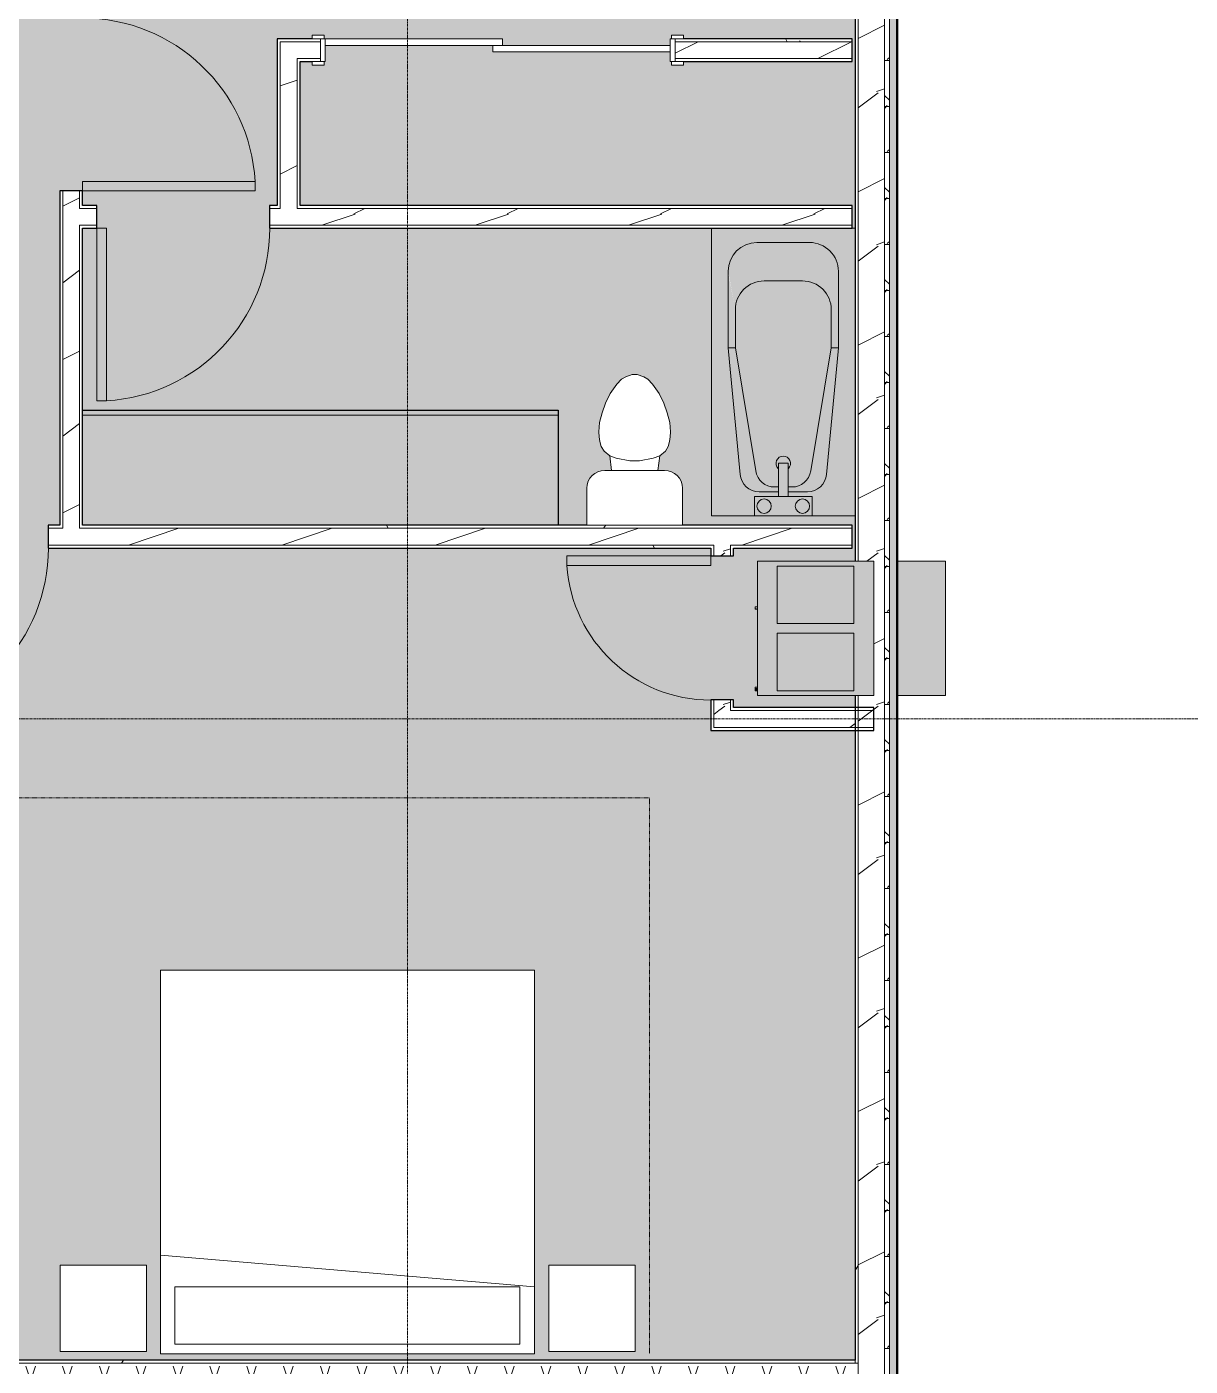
# Model space of a CAD drawing. Header units: inches. Extents: x -4414 to -113, y 9396 to 12816.
# Drawn here: x -2243.6 to -2000.9, y 10417.5 to 10697 of the extents above; entities that cross this region are included whole.
import ezdxf

# ---------------------------------------------------------------- set-up
doc = ezdxf.new("R2010")
doc.units = ezdxf.units.IN
doc.header["$MEASUREMENT"] = 0
doc.linetypes.add('Dash 1_16_', pattern=[0.125, 0.0625, -0.0625])
doc.linetypes.add('Grid Line 1_2_', pattern=[0.875, 0.5, -0.125, 0.125, -0.125])
for name, color, linetype, lineweight in [('0-1', 7, 'Continuous', 5), ('0-2', 7, 'Continuous', 9), ('A-AREA-PATT-4', 254, 'Continuous', 9), ('A-DOOR-1', 7, 'Continuous', 9), ('A-DOOR-2', 90, 'Continuous', 13), ('A-DOOR-FRAM-1', 90, 'Continuous', 13), ('A-WALL', 113, 'Continuous', 9), ('A-WALL-3', 250, 'Continuous', 25), ('A-WALL-4', 7, 'Continuous', 9), ('A-WALL-5', 113, 'Continuous', 5), ('A-WALL-6', 113, 'Continuous', 25), ('A-WALL-PATT-1', 8, 'Continuous', 9), ('A-WALL-PATT-2', 7, 'Continuous', 9), ('A-WALL-PATT-3', 111, 'Continuous', 9), ('I-FURN-1', 7, 'Continuous', 9), ('I-FURN-HDLN-1', 9, 'Dash 1_16_', 9), ('I-WALL-1', 2, 'Continuous', 25), ('M-EQPM-1', 8, 'Continuous', 9), ('M-EQPM-2', 7, 'Continuous', 9), ('P-SANR-FIXT-1', 7, 'Continuous', 9), ('P-SANR-FIXT-2', 8, 'Continuous', 9), ('Q-CASE-1', 9, 'Continuous', 9), ('Q-CASE-2', 250, 'Continuous', 25), ('Q-CASE-3', 7, 'Continuous', 9), ('S-GRID-1', 1, 'Grid Line 1_2_', 9)]:
    doc.layers.add(name, color=color, linetype=linetype, lineweight=lineweight)
pattern_1 = [(216.87, (12.795, 31.987), (95.9612857, 63.9749714), [15.994, -143.942]), (206.565, (31.987, 22.391), (-31.986981, -31.986924), [35.763, -35.763]), (198.435, (31.987, 6.397), (-63.974746, -31.987128), [20.231, -80.922])]
pattern_2 = [(0, (0, 0), (61.44, 15.36), [2.534, -43.546, 2.534, -43.546, -245.76]), (0, (0, 0), (61.44, 15.36), [-92.16, 2.534, -89.626, 2.534, -43.546, -107.52]), (0, (0, 0), (61.44, 15.36), [-230.4, 2.534, -28.186, 2.534, -74.266]), (120, (23.04, 7.68), (-44.02215, 45.5286), [2.534, -43.546, 2.534, -43.546, -245.76]), (120, (23.04, 7.68), (-44.02215, 45.5286), [-92.16, 2.534, -89.626, 2.534, -43.546, -107.52]), (120, (23.04, 7.68), (-44.02215, 45.5286), [-230.4, 2.534, -28.186, 2.534, -74.266]), (240, (30.72, 38.4), (-17.41785, -60.8886), [2.534, -43.546, 2.534, -43.546, -245.76]), (240, (30.72, 38.4), (-17.41785, -60.8886), [-92.16, 2.534, -89.626, 2.534, -43.546, -107.52]), (240, (30.72, 38.4), (-17.41785, -60.8886), [-230.4, 2.534, -28.186, 2.534, -74.266])]

# ---------------------------------------------------------------- blocks, each defined once
blk = doc.blocks.new('Single-Flush - 36_ x 84_-1372839-FLOOR PLAN - 3RD FLOOR')
at = {"layer": 'A-DOOR-1'}
blk.add_arc((18, 2.37), 36.07, 93.1789, 180, dxfattribs=at)
at = {"layer": 'A-DOOR-2'}
for p, q in [((16, 2.37), (16, 38.39)), ((18, 38.39), (16, 38.39)), ((18, 2.37), (18, 38.39)), ((18, 2.37), (16, 2.37))]:
    blk.add_line(p, q, dxfattribs=at)
blk = doc.blocks.new('Bed-Standard - King 78_ x 80_-1379907-FLOOR PLAN - 3RD FLOOR')
at = {"layer": 'I-FURN-1'}
for p, q in [((-28.31, 41.8), (49.69, 41.8)), ((-28.31, -38.2), (-28.31, 41.8)), ((49.69, 41.8), (49.69, -38.2)), ((49.69, -24.2), (-28.31, -17.63)), ((-25.31, -24.2), (46.69, -24.2)), ((-25.31, -36.2), (-25.31, -24.2)), ((46.69, -36.2), (46.69, -24.2)), ((-25.31, -36.2), (46.69, -36.2)), ((49.69, -38.2), (-28.31, -38.2))]:
    blk.add_line(p, q, dxfattribs=at)
at = {"layer": 'I-FURN-HDLN-1'}
for p, q in [((-64.31, 77.8), (73.69, 77.8)), ((-64.31, 55.8), (-64.31, 77.8)), ((73.69, 77.8), (73.69, -38.2)), ((-64.31, 19.8), (-64.31, 54.8)), ((-64.31, -38.2), (-64.31, -18.2))]:
    blk.add_line(p, q, dxfattribs=at)
blk = doc.blocks.new('Table-Night Stand - 18_ x 18_ x 24_-1372838-FLOOR PLAN - 3RD FLOOR')
at = {"layer": 'I-FURN-1'}
for p, q in [((0.15, 0), (18.15, 0)), ((0.15, -18), (0.15, 0)), ((18.15, 0), (18.15, -18)), ((18.15, -18), (0.15, -18))]:
    blk.add_line(p, q, dxfattribs=at)
blk = doc.blocks.new('FOLDING_SLIDING CLOSET - 72_ x 80_-1372823-FLOOR PLAN - 3RD FLOOR')
at = {"layer": 'A-DOOR-1'}
for p, q in [((-36.25, 3), (-38.75, 3)), ((-38.75, 3), (-38.75, 2.25)), ((-36.25, 2.25), (-36.25, 3)), ((38.75, 3), (36.25, 3)), ((36.25, 3), (36.25, 2.25)), ((38.75, 2.25), (38.75, 3)), ((-38.75, 2.25), (-36.25, 2.25)), ((36.25, 2.25), (38.75, 2.25)), ((-36.25, -2.5), (-38.75, -2.5)), ((-38.75, -2.5), (-38.75, -3.25)), ((-36.25, -3.25), (-36.25, -2.5)), ((38.75, -2.5), (36.25, -2.5)), ((36.25, -2.5), (36.25, -3.25)), ((38.75, -3.25), (38.75, -2.5)), ((-38.75, -3.25), (-36.25, -3.25)), ((36.25, -3.25), (38.75, -3.25))]:
    blk.add_line(p, q, dxfattribs=at)
at = {"layer": 'A-DOOR-2'}
for p, q in [((1, 2.25), (-36, 2.25)), ((-36, 2.25), (-36, 0.875)), ((-36, 0.875), (1, 0.875)), ((36, 0.875), (-1, 0.875)), ((-1, 0.875), (-1, -0.5)), ((1, 0.875), (1, 2.25)), ((36, -0.5), (36, 0.875)), ((-1, -0.5), (36, -0.5))]:
    blk.add_line(p, q, dxfattribs=at)
at = {"layer": 'A-DOOR-FRAM-1'}
for p, q in [((-36, 2.25), (-37, 2.25)), ((-37, 2.25), (-37, -2.5)), ((-36, -2.5), (-36, 2.25)), ((36, 2.25), (36, -2.5)), ((37, 2.25), (36, 2.25)), ((37, -2.5), (37, 2.25)), ((-37, -2.5), (-36, -2.5)), ((36, -2.5), (37, -2.5))]:
    blk.add_line(p, q, dxfattribs=at)
blk = doc.blocks.new('Toilet-Domestic-3D - Toilet-Domestic-3D-1372870-FLOOR PLAN - 3RD FLOOR')
at = {"layer": 'P-SANR-FIXT-1'}
for p, q in [((-2.74, 11), (-1.87, 11.5)), ((-1.87, 11.5), (-0.5, 12)), ((-0.5, 12), (0.5, 12)), ((0.5, 12), (1.87, 11.5)), ((1.87, 11.5), (2.74, 11)), ((-5.13, 8), (-3.74, 10)), ((-3.74, 10), (-2.74, 11)), ((2.74, 11), (3.74, 10)), ((3.74, 10), (5.13, 8)), ((-6.79, 4), (-6.06, 6)), ((-6.06, 6), (-5.13, 8)), ((5.13, 8), (6.06, 6)), ((6.06, 6), (6.79, 4)), ((-7.33, 1.99), (-6.79, 4)), ((6.79, 4), (7.33, 1.99)), ((-7.5, 0), (-7.33, 1.99)), ((7.33, 1.99), (7.5, 0)), ((-7.41, -1), (-7.5, 0)), ((-7.24, -2), (-7.41, -1)), ((-6.97, -3), (-7.24, -2)), ((7.24, -2), (6.97, -3)), ((7.41, -1), (7.24, -2)), ((7.5, 0), (7.41, -1)), ((-6.4, -4), (-6.97, -3)), ((-5.21, -5), (-6.4, -4)), ((-3.84, -5.5), (-5.21, -5)), ((-4.86, -8.02), (-5.21, -5)), ((-1, -6), (-3.84, -5.5)), ((3.84, -5.5), (1, -6)), ((5.21, -5), (3.84, -5.5)), ((4.86, -8.02), (5.21, -5)), ((6.4, -4), (5.21, -5)), ((6.97, -3), (6.4, -4)), ((6.25, -8.02), (-6.25, -8.02)), ((1, -6), (-1, -6)), ((-9.98, -11.75), (-9.98, -19.48)), ((9.98, -19.48), (9.98, -11.75)), ((-9.98, -19.48), (9.98, -19.48))]:
    blk.add_line(p, q, dxfattribs=at)
for centre, start, end in [((-6.25, -11.75), 90, 180), ((6.25, -11.75), 0, 90)]:
    blk.add_arc(centre, 3.73, start, end, dxfattribs=at)
blk = doc.blocks.new('OD_CW_Base Cabinet - OD_CW_Base Cabinet-1420773-FLOOR PLAN - 3RD FLOOR')
at = {"layer": 'Q-CASE-1'}
for points in [[(86.32, -1), (99.95, -1), (99.95, 0), (0.74, 0), (0.74, -1), (86.22, -1)], [(89.04, -24), (99.95, -24), (99.95, -1), (0.74, -1), (0.74, -24), (86.32, -24)]]:
    blk.add_hatch(color=256, dxfattribs=at).paths.add_polyline_path(points, flags=0)
at = {"layer": 'Q-CASE-2'}
for p, q in [((0.74, -24), (0.74, 0)), ((0.74, 0), (99.95, 0)), ((99.95, 0), (99.95, -24)), ((99.95, -24), (0.74, -24))]:
    blk.add_line(p, q, dxfattribs=at)
at = {"layer": 'Q-CASE-3'}
for p, q in [((0.74, -1), (0.74, 0)), ((0.74, 0), (99.95, 0)), ((99.95, -1), (0.74, -1)), ((0.74, -24), (0.74, -1)), ((0.74, -1), (99.95, -1)), ((99.95, 0), (99.95, -1)), ((99.95, -1), (99.95, -24)), ((99.95, -24), (0.74, -24))]:
    blk.add_line(p, q, dxfattribs=at)
blk = doc.blocks.new('Bath Tub - Maestro - 60_x30_-1372872-FLOOR PLAN - 3RD FLOOR')
at = {"layer": 'P-SANR-FIXT-2'}
for points in [[(0, -9), (4, -9), (4, -14), (5, -14), (5.05, -9.3), (5.21, -8.67), (5.48, -8.06), (5.83, -7.51), (6.27, -7.03), (6.79, -6.62), (7.64, -6.21), (7.98, -6.09), (9.35, -5.91), (35, -3.5), (51, -3.5), (52.04, -3.59), (53.05, -3.86), (54, -4.3), (54.86, -4.9), (55.6, -5.64), (56.2, -6.5), (56.64, -7.45), (56.91, -8.46), (57, -9.5), (57, -20.5), (56.8, -22.05), (56.2, -23.5), (55.24, -24.74), (54, -25.7), (52.55, -26.3), (50.69, -26.5), (35, -26.5), (7.98, -23.91), (7.36, -23.69), (6.79, -23.38), (6.27, -22.97), (5.83, -22.49), (5.48, -21.94), (5.21, -21.33), (5.05, -20.7), (5, -19), (5, -16), (4, -16), (4, -21), (0, -21), (0, -30), (60, -30), (60, 0), (0, 0), (0, -7.2)], [(6, -14), (10.94, -14), (10.94, -16), (6, -16), (6, -16.8), (6.24, -18.17), (6.98, -19.41), (8.03, -20.28), (9.35, -20.74), (35, -25), (43, -25), (44.55, -24.8), (46, -24.2), (47.24, -23.24), (48.2, -22), (48.8, -20.5), (49, -19), (49, -11), (48.8, -9.45), (48.12, -7.9), (47.24, -6.76), (46, -5.8), (44.55, -5.2), (43, -5), (35, -5), (9.13, -9.33), (8.03, -9.72), (6.82, -10.83), (6.24, -11.83), (6, -13.2)], [(8.63, -5.97), (9.35, -9.26), (35, -5), (35, -3.5), (8.84, -5.95)], [(35, -4.09), (35, -5), (43, -5), (50.69, -3.5), (35, -3.5), (35, -3.77)], [(43, -5), (44.55, -5.2), (46.03, -5.83), (47.28, -6.81), (48.2, -8), (48.8, -9.5), (49, -11), (57, -9.5), (56.91, -8.46), (56.64, -7.45), (56.2, -6.5), (55.29, -5.34), (54.86, -4.9), (54, -4.3), (53.05, -3.86), (52.04, -3.59), (50.69, -3.56), (44.22, -4.77)], [(5, -9.96), (6, -13.2), (6.24, -11.83), (6.98, -10.59), (8.03, -9.72), (9.35, -9.26), (8.63, -5.97), (7.64, -6.21), (7.36, -6.31), (6.74, -6.66), (6.27, -7.03), (5.72, -7.68), (5.48, -8.06), (5.21, -8.67), (5.05, -9.3)], [(49, -12.67), (49, -19), (57, -20.5), (57, -9.5), (49, -11)], [(4, -16), (10.94, -16), (10.94, -14), (4, -14)], [(5, -20.04), (5.05, -20.7), (5.24, -21.4), (5.72, -22.32), (5.87, -22.53), (6.33, -23.02), (6.79, -23.38), (7.64, -23.79), (8, -23.92), (8.63, -24.03), (9.35, -20.74), (8.03, -20.28), (6.95, -19.38), (6.24, -18.17), (6, -16.8), (5.05, -19.87)], [(43, -25), (51, -26.5), (52.55, -26.3), (54, -25.7), (55.42, -24.51), (56.24, -23.4), (56.8, -22.05), (57, -20.5), (49, -19), (48.8, -20.55), (48.16, -22.05), (47.03, -23.4), (46, -24.2), (44.55, -24.8)], [(8.63, -24.03), (35, -26.5), (35, -25), (9.35, -20.74), (8.65, -23.91)], [(35, -25.91), (35, -26.5), (50.69, -26.44), (43, -25), (35, -25), (35, -25.46)]]:
    blk.add_hatch(color=256, dxfattribs=at).paths.add_polyline_path(points, flags=0)
h = blk.add_hatch(color=256, dxfattribs=at)
h.paths.add_polyline_path([(0, -16), (0, -21), (4, -21), (4, -9), (0, -9), (0, -14)], flags=0)
h.paths.add_polyline_path([(0.5, -19), (0.55, -18.61), (0.7, -18.25), (0.94, -17.94), (1.25, -17.7), (1.61, -17.55), (2, -17.5), (2.39, -17.55), (3.02, -17.91), (3.06, -17.94), (3.3, -18.25), (3.45, -18.61), (3.5, -19), (3.43, -19.44), (3.3, -19.75), (3.06, -20.06), (2.75, -20.3), (2.38, -20.45), (2, -20.5), (1.61, -20.45), (1.25, -20.3), (0.94, -20.06), (0.7, -19.75), (0.55, -19.39)], flags=0)
h.paths.add_polyline_path([(0.5, -11), (0.55, -10.61), (0.7, -10.25), (0.94, -9.94), (1.25, -9.7), (1.61, -9.55), (2, -9.5), (2.39, -9.55), (2.75, -9.7), (3.06, -9.94), (3.3, -10.25), (3.45, -10.61), (3.5, -11), (3.33, -11.67), (3.3, -11.75), (3.06, -12.06), (2.75, -12.3), (2.39, -12.45), (2, -12.5), (1.61, -12.45), (1.25, -12.3), (0.94, -12.06), (0.7, -11.75), (0.55, -11.39)], flags=0)
h = blk.add_hatch(color=256, dxfattribs=at)
h.paths.add_polyline_path([(0.5, -19), (0.55, -19.39), (0.7, -19.75), (0.94, -20.06), (1.25, -20.3), (1.61, -20.45), (2, -20.5), (2.39, -20.45), (2.75, -20.3), (3.06, -20.06), (3.43, -19.44), (3.45, -19.39), (3.5, -19), (3.45, -18.61), (3.3, -18.25), (3.02, -17.91), (2.75, -17.7), (2.39, -17.55), (2, -17.5), (1.61, -17.55), (1.25, -17.7), (0.94, -17.94), (0.7, -18.25), (0.55, -18.61)], flags=0)
h.paths.add_polyline_path([(0.5, -11), (0.55, -11.39), (0.7, -11.75), (0.94, -12.06), (1.25, -12.3), (1.61, -12.45), (2, -12.5), (2.39, -12.45), (2.75, -12.3), (3.06, -12.06), (3.33, -11.67), (3.45, -11.39), (3.5, -11), (3.45, -10.61), (3.3, -10.25), (3.06, -9.94), (2.75, -9.7), (2.39, -9.55), (2, -9.5), (1.61, -9.55), (1.25, -9.7), (0.94, -9.94), (0.7, -10.25), (0.55, -10.61)], flags=0)
h = blk.add_hatch(color=256, dxfattribs=at)
h.paths.add_polyline_path([(5, -20.04), (6, -16.8), (6, -16), (5, -16), (5, -19.61)], flags=0)
h.paths.add_polyline_path([(5, -10.92), (5, -14), (6, -14), (6, -13.2), (5, -9.96), (5, -10.39)], flags=0)
at = {"layer": 'P-SANR-FIXT-1'}
for p, q in [((60, 0), (0, 0)), ((0, 0), (0, -9)), ((35, -5), (9.35, -9.26)), ((35, -3.5), (51, -3.5)), ((35, -5), (35, -3.5)), ((43, -5), (35, -5)), ((4, -9), (0, -9)), ((0, -9), (0, -21)), ((4, -14), (4, -9)), ((5, -14), (5, -9.96)), ((49, -19), (49, -11)), ((57, -9.5), (57, -20.5)), ((6, -13.2), (6, -14)), ((4, -16), (4, -14)), ((4, -14), (10.94, -14)), ((4, -21), (4, -16)), ((10.94, -16), (4, -16)), ((5, -20.04), (5, -16)), ((6, -16), (6, -16.8)), ((10.94, -16), (10.94, -14)), ((0, -21), (0, -30)), ((0, -21), (4, -21)), ((9.35, -20.74), (35, -25)), ((35, -25), (35, -26.5)), ((35, -25), (43, -25)), ((51, -26.5), (35, -26.5)), ((60, -30), (60, -29.37))]:
    blk.add_line(p, q, dxfattribs=at)
at = {"layer": 'P-SANR-FIXT-1', "flags": 128}
for points in [[(8.63, -5.97), (11.56, -5.7), (14.49, -5.42), (17.42, -5.15), (20.35, -4.87), (23.28, -4.6), (26.21, -4.32), (29.14, -4.05), (32.07, -3.77), (35, -3.5)], [(35, -26.5), (32.07, -26.23), (29.14, -25.95), (26.21, -25.68), (23.28, -25.4), (20.35, -25.13), (17.42, -24.85), (14.49, -24.58), (11.56, -24.3), (8.63, -24.03)]]:
    blk.add_lwpolyline(points, dxfattribs=at)
at = {"layer": 'P-SANR-FIXT-1'}
for centre, radius, start, end in [((43, -11), 6, 360, 90), ((51, -9.5), 6, 0, 90), ((9, -9.96), 4, 95.3558, 180), ((2, -11), 1.5, 0, 180), ((2, -11), 1.5, 180, 360), ((10, -13.2), 4, 99.4223, 180), ((10.94, -15), 1.5, 0, 135), ((10.94, -15), 1.5, 225, 360), ((2, -19), 1.5, 0, 180), ((2, -19), 1.5, 180, 360), ((10, -16.8), 4, 180, 260.5777), ((43, -19), 6, 270, 0), ((9, -20.04), 4, 180, 264.6442), ((51, -20.5), 6, 270, 0)]:
    blk.add_arc(centre, radius, start, end, dxfattribs=at)
blk = doc.blocks.new('HVAC_SPVU_AlliedAir_MGE4 - HVAC_SPVU_AlliedAir_MGE4-1372878-FLOOR PLAN - 3RD FLOOR')
at = {"layer": 'M-EQPM-1'}
h = blk.add_hatch(color=256, dxfattribs=at)
h.paths.add_polyline_path([(-14, 12.13), (-14, -12.12), (14, -12.12), (14, 12.13), (-1.14, 12.13)], flags=0)
h.paths.add_polyline_path([(-13, 8), (-1, 8), (-1, -8), (-13, -8), (-13, -5.49)], flags=0)
h.paths.add_polyline_path([(1, -8), (1, 8), (13, 8), (13, -8)], flags=0)
for points in [[(-12.89, 12.13), (-12.36, 12.13), (-12.44, 12.63), (-12.89, 12.63)], [(4.19, 12.63), (4.25, 12.13), (4.31, 12.13), (4.25, 12.63)], [(-14, -17.13), (-14, -27.12), (14, -27.12), (14, -17.13), (-11.91, -17.13)]]:
    blk.add_hatch(color=256, dxfattribs=at).paths.add_polyline_path(points, flags=0)
h = blk.add_hatch(color=256, dxfattribs=at)
h.paths.add_polyline_path([(-13, -5.49), (-13, -8), (-1, -8), (-1, 8), (-13, 8)], flags=0)
h.paths.add_polyline_path([(1, 8), (1, -8), (13, -8), (13, 8)], flags=0)
at = {"layer": 'M-EQPM-2'}
for p, q in [((-14, 12.13), (14, 12.13)), ((-14, 12.13), (-14, -12.12)), ((-13, 12.63), (-13, 12.13)), ((-12.89, 12.63), (-13, 12.63)), ((-13, 12.63), (-12.25, 12.63)), ((-12.25, 12.63), (-12.36, 12.63)), ((-12.25, 12.13), (-12.25, 12.63)), ((4, 12.63), (4, 12.13)), ((4.19, 12.63), (4, 12.63)), ((4, 12.63), (4.5, 12.63)), ((4.5, 12.63), (4.31, 12.63)), ((4.5, 12.13), (4.5, 12.63)), ((14, 12.13), (14, -12.12)), ((-1, 8), (-13, 8)), ((-13, 8), (-13, -8)), ((-1, -8), (-1, 8)), ((13, 8), (1, 8)), ((1, 8), (1, -8)), ((13, -8), (13, 8)), ((-13, -8), (-1, -8)), ((1, -8), (13, -8)), ((14, -12.12), (-14, -12.12)), ((-14, -17.13), (-14, -27.12)), ((14, -17.13), (14, -27.12)), ((14, -27.12), (-14, -27.12))]:
    blk.add_line(p, q, dxfattribs=at)
blk = doc.blocks.new('Single-Flush - 30_ x 84_-1372884-FLOOR PLAN - 3RD FLOOR')
at = {"layer": 'A-DOOR-1'}
blk.add_arc((15, 2.375), 30.067, 93.81407, 180, dxfattribs=at)
at = {"layer": 'A-DOOR-2'}
for p, q in [((13, 2.375), (13, 32.375)), ((15, 32.375), (13, 32.375)), ((15, 2.375), (15, 32.375)), ((15, 2.375), (13, 2.375))]:
    blk.add_line(p, q, dxfattribs=at)
blk = doc.blocks.new('1750 Ox - Unit Layouts_rvt-1-FLOOR PLAN - 3RD FLOOR')
at = {"layer": 'A-WALL-PATT-1'}
h = blk.add_hatch(dxfattribs=at)
h.set_pattern_fill('FP_1', color=256, style=0, pattern_type=2)
h.set_pattern_definition(pattern_1)
h.paths.add_polyline_path([(-2232.64, 10592.34), (-2232.63, 10592.34), (-2232.63, 10662.71), (-2236.13, 10662.71), (-2236.13, 10592.34)], flags=0)
h.paths.add_polyline_path([(-2232.63, 10698.71), (-2232.63, 10848.51), (-2236.13, 10848.51), (-2236.13, 10698.71)], flags=0)
h = blk.add_hatch(dxfattribs=at)
h.set_pattern_fill('FP_1', color=256, style=0, pattern_type=2)
h.set_pattern_definition(pattern_1)
h.paths.add_polyline_path([(-2088.13, 10690.34), (-2071.42, 10690.34), (-2071.42, 10693.84), (-2108.37, 10693.84), (-2108.37, 10690.34)], flags=0)
h.paths.add_polyline_path([(-2187.17, 10690.34), (-2182.37, 10690.34), (-2182.37, 10693.84), (-2190.75, 10693.84), (-2190.75, 10690.34), (-2187.25, 10690.34)], flags=0)
h = blk.add_hatch(dxfattribs=at)
h.set_pattern_fill('FP_1', color=256, style=0, pattern_type=2)
h.set_pattern_definition(pattern_1)
h.paths.add_polyline_path([(-2187.25, 10659.09), (-2187.25, 10690.34), (-2190.75, 10690.34), (-2190.75, 10659.09)], flags=0)
h = blk.add_hatch(dxfattribs=at)
h.set_pattern_fill('FP_1', color=256, style=0, pattern_type=2)
h.set_pattern_definition(pattern_1)
h.paths.add_polyline_path([(-2088.13, 10655.59), (-2071.42, 10655.59), (-2071.42, 10659.09), (-2193, 10659.09), (-2193, 10655.59), (-2146.42, 10655.59)], flags=0)
h.paths.add_polyline_path([(-2232.01, 10655.59), (-2229, 10655.59), (-2229, 10659.09), (-2232.63, 10659.09), (-2232.63, 10655.59)], flags=0)
h = blk.add_hatch(dxfattribs=at)
h.set_pattern_fill('FP_1', color=256, style=0, pattern_type=2)
h.set_pattern_definition(pattern_1)
h.paths.add_polyline_path([(-2088.13, 10588.84), (-2071.42, 10588.86), (-2071.42, 10592.34), (-2239.19, 10592.34), (-2239.19, 10588.84), (-2091.17, 10588.84)], flags=0)
h.paths.add_polyline_path([(-2289.44, 10588.84), (-2275.19, 10588.84), (-2275.19, 10592.34), (-2289.44, 10592.34)], flags=0)
h.paths.add_polyline_path([(-2346.94, 10588.84), (-2339.44, 10588.84), (-2339.44, 10592.34), (-2350.44, 10592.34), (-2350.44, 10588.84)], flags=0)
h = blk.add_hatch(dxfattribs=at)
h.set_pattern_fill('FP_1', color=256, style=0, pattern_type=2)
h.set_pattern_definition(pattern_1)
h.paths.add_polyline_path([(-2096.82, 10554.31), (-2096.82, 10556.58), (-2100.32, 10556.58), (-2100.32, 10554.31)], flags=0)
h.paths.add_polyline_path([(-2096.82, 10586.58), (-2096.82, 10588.84), (-2100.32, 10588.84), (-2100.32, 10586.58)], flags=0)
h = blk.add_hatch(dxfattribs=at)
h.set_pattern_fill('FP_1', color=256, style=0, pattern_type=2)
h.set_pattern_definition(pattern_1)
h.paths.add_polyline_path([(-2088.13, 10550.81), (-2070.8, 10550.81), (-2070.8, 10554.31), (-2100.32, 10554.31), (-2100.32, 10550.81), (-2091.17, 10550.81)], flags=0)
at = {"layer": 'A-WALL-PATT-2'}
h = blk.add_hatch(dxfattribs=at)
h.set_pattern_fill('FP_2', color=256, style=0, pattern_type=2)
h.set_pattern_definition(pattern_2)
h.paths.add_polyline_path([(-2232.01, 10592.96), (-2232.01, 10655.59), (-2232.63, 10655.59), (-2232.63, 10592.96)], flags=0)
h.paths.add_polyline_path([(-2232.63, 10659.09), (-2232.01, 10659.09), (-2232.01, 10662.71), (-2232.63, 10662.71), (-2232.63, 10659.82)], flags=0)
h.paths.add_polyline_path([(-2232.63, 10698.71), (-2232.01, 10698.71), (-2232.01, 10848.51), (-2232.63, 10848.51), (-2232.63, 10739.56)], flags=0)
h = blk.add_hatch(dxfattribs=at)
h.set_pattern_fill('FP_2', color=256, style=0, pattern_type=2)
h.set_pattern_definition(pattern_2)
h.paths.add_polyline_path([(-2071.42, 10693.84), (-2071.42, 10694.46), (-2108.37, 10694.46), (-2108.37, 10693.84), (-2088.13, 10693.84)], flags=0)
h.paths.add_polyline_path([(-2190.75, 10693.84), (-2182.37, 10693.84), (-2182.37, 10694.46), (-2191.37, 10694.46), (-2191.37, 10693.84)], flags=0)
h = blk.add_hatch(dxfattribs=at)
h.set_pattern_fill('FP_2', color=256, style=0, pattern_type=2)
h.set_pattern_definition(pattern_2)
h.paths.add_polyline_path([(-2187.25, 10659.71), (-2186.62, 10659.71), (-2186.62, 10689.71), (-2187.25, 10689.71), (-2187.25, 10659.72)], flags=0)
h = blk.add_hatch(dxfattribs=at)
h.set_pattern_fill('FP_2', color=256, style=0, pattern_type=2)
h.set_pattern_definition(pattern_2)
h.paths.add_polyline_path([(-2071.42, 10592.34), (-2071.42, 10592.96), (-2232.63, 10592.96), (-2232.63, 10592.34), (-2073.56, 10592.34)], flags=0)
h.paths.add_polyline_path([(-2239.19, 10592.34), (-2236.13, 10592.34), (-2236.13, 10592.96), (-2239.19, 10592.96)], flags=0)
h.paths.add_polyline_path([(-2281.94, 10592.34), (-2275.19, 10592.34), (-2275.19, 10592.96), (-2289.44, 10592.96), (-2289.44, 10592.34)], flags=0)
h.paths.add_polyline_path([(-2350.44, 10592.34), (-2339.44, 10592.34), (-2339.44, 10592.96), (-2351.07, 10592.96), (-2351.07, 10592.34)], flags=0)
h = blk.add_hatch(dxfattribs=at)
h.set_pattern_fill('FP_2', color=256, style=0, pattern_type=2)
h.set_pattern_definition(pattern_2)
h.paths.add_polyline_path([(-2232.01, 10588.21), (-2100.32, 10588.21), (-2100.32, 10588.84), (-2239.19, 10588.84), (-2239.19, 10588.21), (-2232.63, 10588.21)], flags=0)
h.paths.add_polyline_path([(-2071.42, 10588.21), (-2071.42, 10588.84), (-2096.82, 10588.84), (-2096.82, 10588.21), (-2088.13, 10588.21)], flags=0)
h.paths.add_polyline_path([(-2287.69, 10588.21), (-2281.94, 10588.21), (-2281.94, 10588.84), (-2289.44, 10588.84), (-2289.44, 10588.21)], flags=0)
h.paths.add_polyline_path([(-2278.44, 10588.21), (-2275.19, 10588.21), (-2275.19, 10588.84), (-2278.44, 10588.84)], flags=0)
h.paths.add_polyline_path([(-2346.94, 10588.21), (-2339.44, 10588.21), (-2339.44, 10588.84), (-2346.94, 10588.84)], flags=0)
at = {"layer": 'A-WALL-3'}
for p, q in [((-2184.12, 10694.46), (-2191.37, 10694.46)), ((-2191.37, 10694.46), (-2191.37, 10693.84)), ((-2191.37, 10693.84), (-2191.37, 10689.71)), ((-2071.42, 10694.46), (-2106.62, 10694.46)), ((-2071.42, 10689.71), (-2071.42, 10694.46)), ((-2191.37, 10689.71), (-2191.37, 10659.71)), ((-2186.62, 10689.71), (-2184.12, 10689.71)), ((-2186.62, 10659.71), (-2186.62, 10689.71)), ((-2106.62, 10689.71), (-2071.42, 10689.71)), ((-2232.01, 10662.71), (-2236.76, 10662.71)), ((-2236.76, 10662.71), (-2236.76, 10592.96)), ((-2232.01, 10659.71), (-2232.01, 10662.71)), ((-2229, 10659.71), (-2232.01, 10659.71)), ((-2229, 10654.96), (-2229, 10659.71)), ((-2191.37, 10659.71), (-2193, 10659.71)), ((-2193, 10659.71), (-2193, 10654.96)), ((-2071.42, 10659.71), (-2186.62, 10659.71)), ((-2071.42, 10654.96), (-2071.42, 10659.71)), ((-2232.01, 10654.96), (-2229, 10654.96)), ((-2232.01, 10616.96), (-2232.01, 10654.96)), ((-2193, 10654.96), (-2071.42, 10654.96)), ((-2236.76, 10592.96), (-2239.19, 10592.96)), ((-2239.19, 10592.96), (-2239.19, 10588.21)), ((-2126.77, 10592.96), (-2132.8, 10592.96)), ((-2071.42, 10592.96), (-2106.82, 10592.96)), ((-2071.42, 10588.21), (-2071.42, 10592.96)), ((-2239.19, 10588.21), (-2100.95, 10588.21)), ((-2100.95, 10588.21), (-2100.95, 10586.58)), ((-2096.2, 10588.21), (-2071.42, 10588.21)), ((-2096.2, 10586.58), (-2096.2, 10588.21)), ((-2100.95, 10586.58), (-2096.2, 10586.58)), ((-2100.95, 10556.58), (-2100.95, 10554.94)), ((-2096.2, 10556.58), (-2100.95, 10556.58)), ((-2100.95, 10554.94), (-2100.95, 10550.81)), ((-2096.2, 10554.94), (-2096.2, 10556.58)), ((-2066.92, 10554.94), (-2096.2, 10554.94)), ((-2066.92, 10550.19), (-2066.92, 10554.94)), ((-2100.95, 10550.81), (-2100.95, 10550.19)), ((-2100.95, 10550.19), (-2066.92, 10550.19))]:
    blk.add_line(p, q, dxfattribs=at)
at = {"layer": 'A-WALL-4'}
for p, q in [((-2190.75, 10693.84), (-2182.37, 10693.84)), ((-2190.75, 10690.34), (-2190.75, 10693.84)), ((-2108.37, 10693.84), (-2071.42, 10693.84)), ((-2190.75, 10689.71), (-2190.75, 10690.34)), ((-2190.75, 10689.71), (-2190.75, 10659.71)), ((-2187.25, 10690.34), (-2182.37, 10690.34)), ((-2187.25, 10689.71), (-2187.25, 10690.34)), ((-2187.25, 10689.71), (-2187.25, 10659.71)), ((-2108.37, 10690.34), (-2071.42, 10690.34)), ((-2236.13, 10662.71), (-2236.13, 10592.96)), ((-2232.63, 10662.71), (-2232.63, 10659.09)), ((-2232.63, 10659.09), (-2232.01, 10659.09)), ((-2232.01, 10659.09), (-2229, 10659.09)), ((-2193, 10659.09), (-2190.75, 10659.09)), ((-2190.75, 10659.09), (-2190.75, 10659.71)), ((-2187.25, 10659.09), (-2187.25, 10659.71)), ((-2187.25, 10659.09), (-2071.42, 10659.09)), ((-2232.63, 10655.59), (-2232.01, 10655.59)), ((-2232.63, 10655.59), (-2232.63, 10592.96)), ((-2232.01, 10655.59), (-2229, 10655.59)), ((-2193, 10655.59), (-2071.42, 10655.59)), ((-2239.19, 10592.34), (-2236.13, 10592.34)), ((-2236.13, 10592.34), (-2236.13, 10592.96)), ((-2232.63, 10592.34), (-2232.63, 10592.96)), ((-2232.63, 10592.34), (-2071.42, 10592.34)), ((-2239.19, 10588.84), (-2100.32, 10588.84)), ((-2100.32, 10588.21), (-2100.32, 10588.84)), ((-2100.32, 10586.58), (-2100.32, 10588.21)), ((-2096.82, 10588.84), (-2071.42, 10588.84)), ((-2096.82, 10588.21), (-2096.82, 10588.84)), ((-2096.82, 10586.58), (-2096.82, 10588.21)), ((-2100.32, 10554.94), (-2100.32, 10556.58)), ((-2100.32, 10554.31), (-2100.32, 10554.94)), ((-2100.32, 10550.81), (-2100.32, 10554.31)), ((-2096.82, 10554.94), (-2096.82, 10556.58)), ((-2096.82, 10554.31), (-2096.82, 10554.94)), ((-2066.92, 10554.31), (-2096.82, 10554.31)), ((-2066.92, 10550.81), (-2100.32, 10550.81))]:
    blk.add_line(p, q, dxfattribs=at)
at = {"layer": '0-2'}
for name, p, rotation in [('Single-Flush - 36_ x 84_-1372839-FLOOR PLAN - 3RD FLOOR', (-2234.38, 10680.71), 269.9999999999972), ('Single-Flush - 36_ x 84_-1372839-FLOOR PLAN - 3RD FLOOR', (-2211, 10657.34), 180), ('Bath Tub - Maestro - 60_x30_-1372872-FLOOR PLAN - 3RD FLOOR', (-2100.8, 10594.96), 89.99999999999488), ('Single-Flush - 36_ x 84_-1372839-FLOOR PLAN - 3RD FLOOR', (-2257.19, 10590.59), 180), ('Single-Flush - 30_ x 84_-1372884-FLOOR PLAN - 3RD FLOOR', (-2098.57, 10571.58), 90), ('HVAC_SPVU_AlliedAir_MGE4 - HVAC_SPVU_AlliedAir_MGE4-1372878-FLOOR PLAN - 3RD FLOOR', (-2079.05, 10571.45), 90.00000000000449)]:
    blk.add_blockref(name, p, dxfattribs=dict(at, rotation=rotation))
for name, p in [('FOLDING_SLIDING CLOSET - 72_ x 80_-1372823-FLOOR PLAN - 3RD FLOOR', (-2145.37, 10692.21)), ('Toilet-Domestic-3D - Toilet-Domestic-3D-1372870-FLOOR PLAN - 3RD FLOOR', (-2116.8, 10612.44)), ('OD_CW_Base Cabinet - OD_CW_Base Cabinet-1420773-FLOOR PLAN - 3RD FLOOR', (-2232.74, 10616.96)), ('Bed-Standard - King 78_ x 80_-1379907-FLOOR PLAN - 3RD FLOOR', (-2187.42, 10458.33)), ('Table-Night Stand - 18_ x 18_ x 24_-1372838-FLOOR PLAN - 3RD FLOOR', (-2236.81, 10438.63)), ('Table-Night Stand - 18_ x 18_ x 24_-1372838-FLOOR PLAN - 3RD FLOOR', (-2134.88, 10438.63))]:
    blk.add_blockref(name, p, dxfattribs=at)

msp = doc.modelspace()

# ---------------------------------------------------------------- hatches: boundary and pattern name
at = {"layer": 'A-AREA-PATT-4'}
h = msp.add_hatch(color=256, dxfattribs=at)
h.paths.add_polyline_path([(-2432.8691, 10396.5894), (-2352.3194, 10396.5894), (-2352.3194, 10418.7894), (-2351.0694, 10418.7894), (-2351.0694, 10502.4144), (-2346.3194, 10502.4144), (-2346.3194, 10418.7894), (-2344.5694, 10418.7894), (-2344.5694, 10448.7894), (-2284.5694, 10448.7894), (-2284.5694, 10418.7894), (-2282.5694, 10418.7894), (-2282.5694, 10454.8132), (-2290.2956, 10454.8132), (-2291.26, 10454.9401), (-2292.1587, 10455.3124), (-2292.9304, 10455.9046), (-2293.5226, 10456.6763), (-2293.8948, 10457.575), (-2294.0218, 10458.6157), (-2294.0218, 10459.9277), (-2297.0456, 10459.58), (-2298.0456, 10458.3883), (-2299.0456, 10457.8215), (-2300.5551, 10457.4637), (-2302.0456, 10457.2894), (-2304.038, 10457.4637), (-2306.7262, 10458.2494), (-2308.0456, 10458.7296), (-2310.087, 10459.691), (-2312.0456, 10461.0496), (-2313.0456, 10462.0496), (-2313.5456, 10462.9157), (-2314.0456, 10464.2894), (-2314.0456, 10465.2894), (-2313.5456, 10466.6631), (-2313.0456, 10467.5292), (-2312.0456, 10468.5292), (-2310.0456, 10469.9166), (-2308.0456, 10470.8492), (-2305.5694, 10471.7048), (-2304.038, 10472.1151), (-2302.0456, 10472.2894), (-2300.5551, 10472.1151), (-2300.0456, 10472.0252), (-2299.0456, 10471.7573), (-2298.0456, 10471.1905), (-2297.0456, 10469.9988), (-2294.0218, 10469.6511), (-2294.0218, 10471.0394), (-2293.8948, 10472.0038), (-2293.5226, 10472.9025), (-2292.9304, 10473.6742), (-2292.1532, 10474.2687), (-2291.26, 10474.6386), (-2290.2956, 10474.7656), (-2282.5694, 10474.7656), (-2282.5694, 10480.7894), (-2306.5694, 10480.7894), (-2306.5694, 10542.0394), (-2346.3194, 10542.0394), (-2346.3194, 10538.4144), (-2351.0694, 10538.4144), (-2351.0694, 10592.9644), (-2341.1944, 10592.9644), (-2341.1944, 10593.7144), (-2338.6944, 10593.7144), (-2338.6944, 10592.9644), (-2313.4444, 10592.9644), (-2313.4444, 10591.5894), (-2290.4444, 10591.5894), (-2290.4444, 10592.9644), (-2290.1944, 10592.9644), (-2290.1944, 10593.7144), (-2287.6944, 10593.7144), (-2287.6944, 10592.9644), (-2275.1944, 10592.9644), (-2275.1944, 10588.2144), (-2277.8194, 10588.2144), (-2277.8194, 10535.7201), (-2249.0694, 10535.7201), (-2249.0694, 10515.8783), (-2248.3194, 10515.8783), (-2248.3194, 10513.3783), (-2249.0694, 10513.3783), (-2249.0694, 10476.1283), (-2250.4444, 10476.1283), (-2250.4444, 10441.1283), (-2249.0694, 10441.1283), (-2249.0694, 10440.8783), (-2248.3194, 10440.8783), (-2248.3194, 10438.3783), (-2249.0694, 10438.3783), (-2249.0694, 10418.7894), (-2070.7987, 10418.7894), (-2070.7987, 10550.1894), (-2100.9487, 10550.1894), (-2100.9487, 10556.5769), (-2096.1987, 10556.5769), (-2096.1987, 10554.9394), (-2070.7987, 10554.9394), (-2070.7987, 10557.4519), (-2091.1737, 10557.4519), (-2091.1737, 10558.5617), (-2091.6737, 10558.6394), (-2091.6737, 10559.0921), (-2091.1737, 10559.0921), (-2091.1737, 10575.6372), (-2091.6737, 10575.7019), (-2091.6737, 10575.7666), (-2091.1737, 10575.7666), (-2091.1737, 10585.4519), (-2070.7987, 10585.4519), (-2070.7987, 10594.9644), (-2100.7987, 10594.9644), (-2100.7987, 10654.9644), (-2193.0016, 10654.9644), (-2193.0016, 10659.7144), (-2191.3711, 10659.7144), (-2191.3711, 10694.4644), (-2184.1211, 10694.4644), (-2184.1211, 10695.2144), (-2181.6211, 10695.2144), (-2181.6211, 10694.4644), (-2144.3711, 10694.4644), (-2144.3711, 10693.0894), (-2109.3711, 10693.0894), (-2109.3711, 10694.4644), (-2109.1211, 10694.4644), (-2109.1211, 10695.2144), (-2106.6211, 10695.2144), (-2106.6211, 10694.4644), (-2071.4237, 10694.4644), (-2071.4237, 10689.7144), (-2106.6211, 10689.7144), (-2106.6211, 10688.9644), (-2109.1211, 10688.9644), (-2109.1211, 10689.7144), (-2109.3711, 10689.7144), (-2109.3711, 10691.7144), (-2146.3711, 10691.7144), (-2146.4239, 10693.0894), (-2181.3711, 10693.0894), (-2181.3711, 10689.7144), (-2181.6211, 10689.7144), (-2181.6211, 10688.9644), (-2184.1211, 10688.9644), (-2184.1211, 10689.7144), (-2186.6211, 10689.7144), (-2186.6211, 10659.7144), (-2071.4237, 10659.7144), (-2071.4237, 10654.9644), (-2070.7987, 10654.9644), (-2070.7987, 10848.7019), (-2442.9237, 10848.7019), (-2442.9237, 10668.9644), (-2361.0404, 10668.9644), (-2361.0404, 10682.6215), (-2344.5404, 10682.6215), (-2344.5404, 10668.9644), (-2337.0404, 10668.9644), (-2337.0404, 10682.6215), (-2320.5404, 10682.6215), (-2320.5404, 10668.9644), (-2313.0404, 10668.9644), (-2313.0404, 10682.6215), (-2296.5404, 10682.6215), (-2296.5404, 10668.9644), (-2290.3541, 10668.9644), (-2290.3541, 10632.9644), (-2347.4444, 10632.9644), (-2347.4444, 10631.5362), (-2347.6412, 10631.3394), (-2348.5373, 10631.3394), (-2348.5373, 10631.0894), (-2352.4003, 10631.0894), (-2352.4003, 10630.8394), (-2354.1051, 10630.8394), (-2354.1051, 10631.0894), (-2363.5944, 10631.0894), (-2363.5944, 10630.8394), (-2364.185, 10630.8394), (-2364.185, 10631.0894), (-2364.7755, 10631.0894), (-2364.7755, 10630.8394), (-2365.3661, 10630.8394), (-2365.3661, 10631.0894), (-2365.9566, 10631.0894), (-2365.9566, 10630.8394), (-2366.5472, 10630.8394), (-2366.5472, 10631.0894), (-2367.1377, 10631.0894), (-2367.1377, 10630.8394), (-2367.7283, 10630.8394), (-2367.7283, 10631.0894), (-2370.3514, 10631.0894), (-2370.3725, 10631.3394), (-2371.3008, 10631.3926), (-2371.4444, 10631.5362), (-2371.4444, 10632.9644), (-2418.9237, 10632.9644), (-2418.9237, 10602.9644), (-2418.5487, 10602.9644), (-2418.5487, 10578.9644), (-2418.9237, 10578.9644), (-2418.9237, 10575.7144), (-2410.9237, 10575.7144), (-2410.9237, 10539.9644), (-2413.6585, 10539.9644), (-2413.6585, 10534.5769), (-2418.4085, 10534.5769), (-2418.4085, 10535.2144), (-2442.9237, 10535.2144), (-2442.9237, 10503.9394), (-2418.4085, 10503.9394), (-2418.4085, 10504.5769), (-2413.6585, 10504.5769), (-2413.6585, 10499.1894), (-2442.9237, 10499.1894), (-2442.9237, 10436.7894), (-2443.9237, 10436.7894), (-2443.9237, 10434.7894), (-2445.8612, 10434.7894), (-2445.8612, 10398.7894), (-2443.9237, 10398.7894), (-2443.9237, 10396.7894), (-2442.9237, 10396.7894), (-2442.9237, 10396.5894), (-2437.8826, 10396.5894)], flags=0)
h.paths.add_polyline_path([(-2442.9237, 10398.7894), (-2443.9237, 10398.7894), (-2443.9237, 10400.5394), (-2407.9237, 10400.5394), (-2407.9237, 10398.7894), (-2437.8826, 10398.7894)], flags=0)
h.paths.add_polyline_path([(-2277.8194, 10418.7894), (-2253.8194, 10418.7894), (-2253.8194, 10438.3783), (-2254.5694, 10438.3783), (-2254.5694, 10440.8783), (-2253.8194, 10440.8783), (-2253.8194, 10441.1283), (-2251.8194, 10441.1283), (-2251.8194, 10478.1283), (-2250.4444, 10478.1283), (-2250.4444, 10513.1283), (-2253.8194, 10513.1283), (-2253.8194, 10513.3783), (-2254.5694, 10513.3783), (-2254.5694, 10515.8783), (-2253.8194, 10515.8783), (-2253.8194, 10530.9701), (-2277.8194, 10530.9701), (-2277.8194, 10427.3984)], flags=0)
h.paths.add_polyline_path([(-2146.4239, 10420.1283), (-2215.7294, 10420.1283), (-2215.7294, 10500.1283), (-2137.7294, 10500.1283), (-2137.7294, 10420.1283)], flags=0)
h.paths.add_polyline_path([(-2116.7294, 10420.6283), (-2134.7294, 10420.6283), (-2134.7294, 10438.6283), (-2116.7294, 10438.6283)], flags=0)
h.paths.add_polyline_path([(-2218.6612, 10420.6283), (-2236.6612, 10420.6283), (-2236.6612, 10438.6283), (-2218.6612, 10438.6283)], flags=0)
h.paths.add_polyline_path([(-2442.9237, 10539.9644), (-2440.9237, 10539.9644), (-2440.9237, 10575.7144), (-2442.9237, 10575.7144), (-2442.9237, 10567.3328)], flags=0)
h.paths.add_polyline_path([(-2321.2991, 10546.7894), (-2282.5694, 10546.7894), (-2282.5694, 10588.2144), (-2287.6944, 10588.2144), (-2287.6944, 10587.4644), (-2290.1944, 10587.4644), (-2290.1944, 10588.2144), (-2290.4444, 10588.2144), (-2290.4444, 10590.2144), (-2315.4444, 10590.2144), (-2315.4444, 10591.5894), (-2338.4444, 10591.5894), (-2338.4444, 10588.2144), (-2338.6944, 10588.2144), (-2338.6944, 10587.4644), (-2341.1944, 10587.4644), (-2341.1944, 10588.2144), (-2346.3194, 10588.2144), (-2346.3194, 10546.7894), (-2339.3147, 10546.7894)], flags=0)
h.paths.add_polyline_path([(-2100.9487, 10586.5769), (-2100.9487, 10588.2144), (-2239.1944, 10588.2144), (-2239.1944, 10592.9644), (-2236.7572, 10592.9644), (-2236.7572, 10662.7144), (-2232.0072, 10662.7144), (-2232.0072, 10659.7144), (-2229.0016, 10659.7144), (-2229.0016, 10654.9644), (-2232.0072, 10654.9644), (-2232.0072, 10616.9644), (-2132.7987, 10616.9644), (-2132.7987, 10592.9644), (-2126.775, 10592.9644), (-2126.775, 10600.6906), (-2126.648, 10601.655), (-2126.2757, 10602.5537), (-2125.6836, 10603.3255), (-2124.9118, 10603.9176), (-2124.0132, 10604.2899), (-2122.4205, 10604.4168), (-2121.6604, 10604.4168), (-2122.0081, 10607.4406), (-2123.1999, 10608.4406), (-2123.7666, 10609.4406), (-2124.1244, 10610.9501), (-2124.2987, 10612.4406), (-2124.1244, 10614.433), (-2123.3958, 10616.9644), (-2122.8585, 10618.4406), (-2121.9259, 10620.4406), (-2120.5385, 10622.4406), (-2119.5385, 10623.4406), (-2118.6725, 10623.9406), (-2117.278, 10624.4406), (-2116.2987, 10624.4406), (-2114.925, 10623.9406), (-2114.059, 10623.4406), (-2113.059, 10622.4406), (-2111.6715, 10620.4406), (-2110.7389, 10618.4406), (-2110.011, 10616.4406), (-2109.473, 10614.433), (-2109.2987, 10612.4406), (-2109.473, 10610.9501), (-2109.5766, 10610.3896), (-2109.8308, 10609.4406), (-2110.3976, 10608.4406), (-2111.5894, 10607.4406), (-2111.9371, 10604.4168), (-2110.5487, 10604.4168), (-2109.5843, 10604.2899), (-2108.6856, 10603.9176), (-2107.9139, 10603.3255), (-2107.3217, 10602.5537), (-2106.9495, 10601.655), (-2106.8225, 10600.6906), (-2106.8225, 10592.9644), (-2071.4237, 10592.9644), (-2071.4237, 10588.2144), (-2096.1987, 10588.2144), (-2096.1987, 10586.5769), (-2100.3237, 10586.5769)], flags=0)
h.paths.add_polyline_path([(-2379.5909, 10692.4262), (-2415.6949, 10692.4262), (-2415.6949, 10727.4262), (-2409.6949, 10727.4262), (-2409.6949, 10728.4262), (-2373.6949, 10728.4262), (-2373.6949, 10727.4262), (-2367.6949, 10727.4262), (-2367.6949, 10692.4262)], flags=0)
h.paths.add_polyline_path([(-2232.0072, 10698.7144), (-2236.7572, 10698.7144), (-2236.7572, 10848.5144), (-2232.0072, 10848.5144), (-2232.0072, 10739.5598)], flags=0)
h.paths.add_polyline_path([(-2228.8188, 10725.5826), (-2228.8188, 10743.5826), (-2210.8188, 10743.5826), (-2210.8188, 10725.5826)], flags=0)
h.paths.add_polyline_path([(-2332.3699, 10739.4894), (-2363.3699, 10739.5598), (-2363.3699, 10745.4894), (-2364.3699, 10745.4894), (-2364.3699, 10817.4894), (-2363.3699, 10817.4894), (-2363.3699, 10823.4894), (-2328.3699, 10823.4894), (-2328.3699, 10739.4894)], flags=0)
h.paths.add_polyline_path([(-2441.4949, 10741.9791), (-2441.4949, 10813.9791), (-2425.3699, 10813.9791), (-2425.3699, 10795.9791), (-2429.3699, 10795.9791), (-2429.3699, 10759.9791), (-2425.3699, 10759.9791), (-2425.3699, 10741.9791), (-2441.3699, 10741.9791)], flags=0)
h.paths.add_polyline_path([(-2149.3188, 10746.5144), (-2229.3188, 10746.5144), (-2229.3188, 10824.5144), (-2149.3188, 10824.5144)], flags=0)
h.paths.add_polyline_path([(-2408.7367, 10748.4894), (-2409.3699, 10748.4894), (-2409.3699, 10808.4894), (-2379.3699, 10808.4894), (-2379.3699, 10748.4894), (-2379.5909, 10748.4894)], flags=0)
h.paths.add_polyline_path([(-2228.8188, 10827.5144), (-2228.8188, 10845.5144), (-2210.8188, 10845.5144), (-2210.8188, 10827.5144)], flags=0)
at = {"layer": 'A-WALL-5'}
for points in [[(-2062.1737, 9974.6269), (-2062.1737, 10857.3269), (-2063.6737, 10857.3269), (-2063.6737, 9974.6269)], [(-2061.9237, 9974.3769), (-2061.9237, 10857.5769), (-2062.1737, 10857.5769), (-2062.1737, 9974.3769)]]:
    msp.add_hatch(color=256, dxfattribs=at).paths.add_polyline_path(points, flags=0)
at = {"layer": 'A-WALL-PATT-3'}
h = msp.add_hatch(dxfattribs=at)
h.set_pattern_fill('FP_3', color=256, style=0, pattern_type=2)
h.set_pattern_definition([(0, (0, 0), (0, 9.596), []), (315, (0, 0), (9.5968532, 0), [13.571, -13.571]), (45, (0, 0), (9.5968532, 0), [13.571, -13.571])])
h.paths.add_polyline_path([(-2064.6611, 9976.1269), (-2063.6737, 9976.1269), (-2063.6737, 10855.8269), (-2064.6737, 10855.8269), (-2064.6737, 9976.1269)], flags=0)
h = msp.add_hatch(dxfattribs=at)
h.set_pattern_fill('FP_1', color=256, style=0, pattern_type=2)
h.set_pattern_definition(pattern_1)
h.paths.add_polyline_path([(-2070.1657, 9977.1269), (-2064.6737, 9977.1269), (-2064.6737, 10854.8269), (-2070.1737, 10854.8269), (-2070.1737, 10585.4519), (-2066.9237, 10585.4519), (-2066.9237, 10557.4519), (-2070.1737, 10557.4519), (-2070.1737, 10274.1269), (-2066.9237, 10274.1269), (-2066.9237, 10246.1269), (-2070.1737, 10246.1269), (-2070.1737, 9977.1269)], flags=0)
h = msp.add_hatch(dxfattribs=at)
h.set_pattern_fill('FP_2', color=256, style=0, pattern_type=2)
h.set_pattern_definition(pattern_2)
h.paths.add_polyline_path([(-2070.1737, 9982.6269), (-2070.1737, 10246.1269), (-2070.7987, 10246.1269), (-2070.7604, 9982.6269)], flags=0)
h.paths.add_polyline_path([(-2070.5973, 10274.1269), (-2070.1737, 10274.1269), (-2070.1737, 10413.4144), (-2070.7987, 10413.4144), (-2070.7987, 10274.1269)], flags=0)
h.paths.add_polyline_path([(-2070.7987, 10418.1644), (-2070.1737, 10418.1644), (-2070.1737, 10557.4519), (-2070.7987, 10557.4519), (-2070.7987, 10418.7894)], flags=0)
h.paths.add_polyline_path([(-2070.7987, 10585.4519), (-2070.1737, 10585.4519), (-2070.1737, 10849.3269), (-2070.7987, 10849.3269), (-2070.7987, 10588.8612)], flags=0)
h = msp.add_hatch(dxfattribs=at)
h.set_pattern_fill('FP_2', color=256, style=0, pattern_type=2)
h.set_pattern_definition(pattern_2)
h.paths.add_polyline_path([(-2070.7987, 10418.1644), (-2070.7987, 10418.7894), (-2352.3194, 10418.7894), (-2352.3194, 10418.1644), (-2070.7996, 10418.1644)], flags=0)
h = msp.add_hatch(dxfattribs=at)
h.set_pattern_fill('FP_2', color=256, style=0, pattern_type=2)
h.set_pattern_definition(pattern_2)
h.paths.add_polyline_path([(-2070.1737, 10417.5394), (-2070.1737, 10418.1644), (-2351.6944, 10418.1644), (-2351.6944, 10417.5394), (-2070.7987, 10417.5394)], flags=0)
h = msp.add_hatch(dxfattribs=at)
h.set_pattern_fill('FP_9', color=256, style=0, pattern_type=2)
h.set_pattern_definition([(161.57, (0.96, 0.96), (-7.6802237, -0.0009796), [0, -54.643, 6.067, 0]), (18.43, (-0.96, 0.96), (-7.6802237, 0.0009796), [0, -54.643, 6.067, 0]), (108.43, (0.96, 0.96), (3.8382953, -19.2013653), [18.211, -42.499]), (71.57, (-0.96, 0.96), (3.8382953, 19.2013653), [18.211, -42.499])])
h.paths.add_polyline_path([(-2276.7417, 10414.0394), (-2070.1737, 10414.0394), (-2070.2178, 10417.5394), (-2351.0694, 10417.5394), (-2351.0694, 10414.0394), (-2277.5803, 10414.0394)], flags=0)

# ---------------------------------------------------------------- linework, layer by layer
at = {"layer": 'A-WALL'}
for p, q in [((-2063.6737, 9976.1269), (-2063.6737, 10855.8269)), ((-2062.1737, 9974.6269), (-2062.1737, 10857.3269)), ((-2064.6737, 9977.1269), (-2064.6737, 10854.8269)), ((-2070.1737, 10585.4519), (-2070.1737, 10849.3269)), ((-2070.1737, 10274.1269), (-2070.1737, 10557.4519)), ((-2070.1737, 10418.1644), (-2351.6944, 10418.1644)), ((-2070.7987, 10418.1644), (-2070.7987, 10418.7894))]:
    msp.add_line(p, q, dxfattribs=at)
at = {"layer": 'A-WALL-6'}
for p, q in [((-2061.9237, 9974.3769), (-2061.9237, 10857.5769)), ((-2070.7987, 10848.7019), (-2070.7987, 10585.4519)), ((-2070.7987, 10557.4519), (-2070.7987, 10418.7894))]:
    msp.add_line(p, q, dxfattribs=at)
at = {"layer": 'I-WALL-1'}
msp.add_line((-2070.7987, 10418.7894), (-2352.3194, 10418.7894), dxfattribs=at)
at = {"layer": 'S-GRID-1'}
for p, q in [((-2164.2237, 9836.1797), (-2164.2237, 12413.7371)), ((-464.451, 10552.5894), (-4316.3408, 10552.5894))]:
    msp.add_line(p, q, dxfattribs=at)

# ---------------------------------------------------------------- block references
at = {"layer": '0-1'}
msp.add_blockref('1750 Ox - Unit Layouts_rvt-1-FLOOR PLAN - 3RD FLOOR', (0, 0), dxfattribs=at)

doc.saveas('drawing.dxf')
